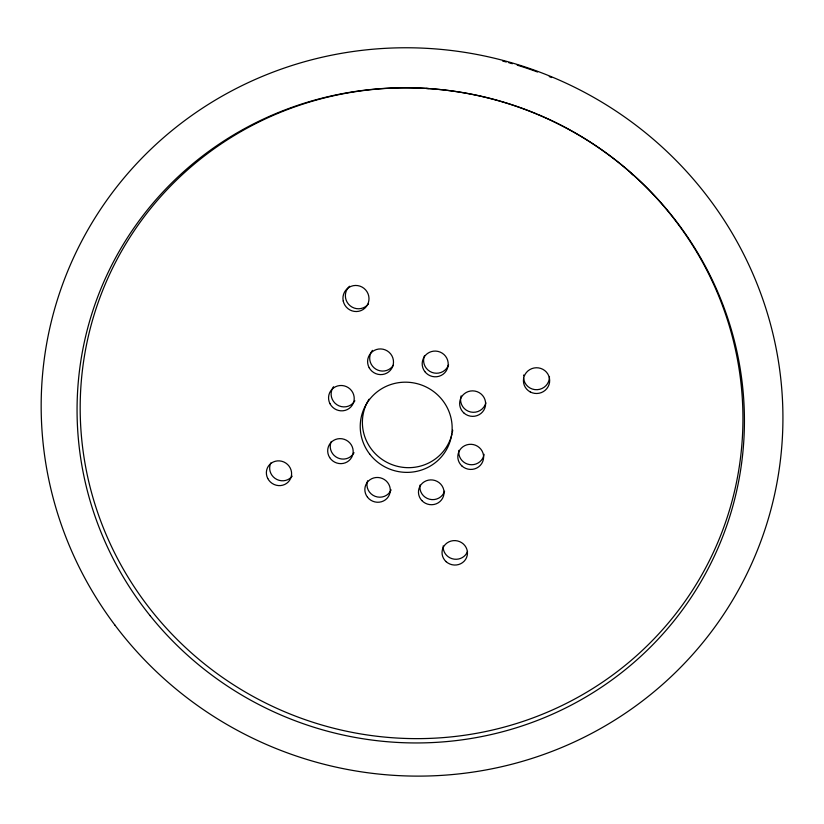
<?xml version="1.0" encoding="UTF-8"?>
<svg xmlns="http://www.w3.org/2000/svg" width="824" height="824" viewBox="0 0 824 824"><rect width="100%" height="100%" fill="white"/><g stroke="black" fill="none" stroke-linecap="round" stroke-linejoin="round"><path stroke-width="1.24" d="M631.297 173.318A328.199 320.505 20.9 0 1 633.172 175.007M452.016 433.857A45.536 44.424 20.9 0 1 390.607 464.077A45.536 44.424 20.9 0 1 369.059 399.228M452.716 430.19A45.536 44.424 20.9 0 1 452.397 432.034M354.011 452.685A12.669 12.267 27.6 0 1 353.62 453.354M353.197 453.993A12.669 12.267 27.6 0 1 331.31 441.448M391.122 489.868A12.628 12.195 21.4 0 1 375.116 496.326A12.628 12.195 21.4 0 1 367.586 480.794M444.579 491.207A12.659 12.247 15.2 0 1 429.541 499.241A12.659 12.247 15.2 0 1 420.075 485.048M484.09 454.302A12.751 12.412 10.2 0 1 469.608 464.592A12.751 12.412 10.2 0 1 458.886 450.388M485.851 402.843A12.844 12.597 9.7 0 1 470.7 412.01A12.844 12.597 9.7 0 1 460.76 397.395M460.935 396.622A12.844 12.597 9.7 0 1 461.152 395.86M448.586 364.816A12.875 12.69 19.7 0 1 431.858 372.366A12.875 12.69 19.7 0 1 424.566 355.546M393.398 365.176A12.854 12.617 31.4 0 1 375.847 369.131A12.854 12.617 31.4 0 1 371.531 351.663M371.964 351.003A12.854 12.617 31.4 0 1 372.448 350.365M354.001 402.05A12.772 12.442 32.1 0 1 336.944 404.749A12.772 12.442 32.1 0 1 332.711 388.022M333.123 387.362A12.772 12.442 32.1 0 1 333.576 386.724M354.856 400.742A12.772 12.442 32.1 0 1 354.454 401.412M467.548 551.411A12.576 12.072 12 0 1 443.209 545.9M292.19 476.148A12.607 12.103 31.3 0 1 291.706 476.736M291.191 477.292A12.607 12.103 31.3 0 1 270.859 462.923M368.524 303.798A12.978 12.762 46.9 0 1 350.2 305.828A12.978 12.762 46.9 0 1 348.418 287.411M348.954 286.814A12.978 12.762 46.9 0 1 349.531 286.258M549.464 376.661A12.957 12.72 -4.6 0 1 537.238 389.69A12.957 12.72 -4.6 0 1 523.601 378.175M523.611 375.785A12.957 12.72 -4.6 0 1 523.714 374.992M537.433 114.258A332.391 324.378 20.9 0 1 614.405 673.754A332.391 324.378 20.9 0 1 83.255 452.232A332.391 324.378 20.9 0 1 536.311 113.794M502.65 61.038A362.272 353.98 20.9 0 1 506.307 62.016M508.738 62.686A362.272 353.98 20.9 0 1 512.374 63.716M517.215 65.158A362.272 353.98 20.9 0 1 537.526 72.007M549.289 76.57A362.272 353.98 20.9 0 1 551.616 77.538M426.101 88.425A325.964 318.424 20.9 0 1 428.614 88.57M369.677 454.065A46.113 44.959 20.9 0 0 448.627 445.31A46.113 44.959 20.9 0 0 400.268 382.46A46.113 44.959 20.9 0 0 369.677 454.065M329.693 457.588A12.834 12.412 27.5 0 0 351.745 457.196A12.834 12.412 27.5 0 0 339.859 438.636A12.834 12.412 27.5 0 0 329.693 457.588M367.494 497.202A12.782 12.339 21.4 0 0 389.34 494.843A12.782 12.339 21.4 0 0 375.868 477.539A12.782 12.339 21.4 0 0 367.494 497.202M421.847 500.57A12.823 12.391 15.2 0 0 443.456 496.213A12.823 12.391 15.2 0 0 428.439 480.145A12.823 12.391 15.2 0 0 421.847 500.57M462.037 466.085A12.916 12.556 10.4 0 0 483.327 459.648A12.916 12.556 10.4 0 0 466.775 444.857A12.916 12.556 10.4 0 0 462.037 466.085M464.2 413.257A13.009 12.751 9.9 0 0 485.418 406.005A13.009 12.751 9.9 0 0 468.279 391.565A13.009 12.751 9.9 0 0 464.2 413.257M424.834 371.624A13.04 12.844 19.7 0 0 447.205 369.028A13.04 12.844 19.7 0 0 433.558 351.158A13.04 12.844 19.7 0 0 424.834 371.624M369.183 367.741A13.019 12.772 31.2 0 0 391.616 368.627A13.019 12.772 31.2 0 0 380.853 348.943A13.019 12.772 31.2 0 0 369.183 367.741M329.971 403.688A12.937 12.587 31.9 0 0 352.178 405.305A12.937 12.587 31.9 0 0 342.022 385.519A12.937 12.587 31.9 0 0 329.971 403.688M530.254 391.946A13.133 12.875 -4.2 0 0 549.67 380.286A13.133 12.875 -4.2 0 0 529.719 369.646A13.133 12.875 -4.2 0 0 530.254 391.946M446.175 561.711A12.741 12.206 12.1 0 0 467.167 555.664A12.741 12.206 12.1 0 0 450.913 541.1A12.741 12.206 12.1 0 0 446.175 561.711M267.769 478.517A12.762 12.247 31.3 0 0 289.615 480.299A12.762 12.247 31.3 0 0 279.583 460.894A12.762 12.247 31.3 0 0 267.769 478.517M343.237 301.059A13.143 12.927 46.4 0 0 364.744 308.279A13.143 12.927 46.4 0 0 359.923 286.134A13.143 12.927 46.4 0 0 343.237 301.059M114.917 625.097A372.005 363.013 20.9 0 0 752.827 561.082A372.005 363.013 20.9 0 0 368.4 49.646A372.005 363.013 20.9 0 0 114.917 625.097M150.102 615.662A334.709 326.541 20.9 0 0 721.505 539.689A334.709 326.541 20.9 0 0 360.624 90.712A334.709 326.541 20.9 0 0 150.102 615.662"/></g></svg>
